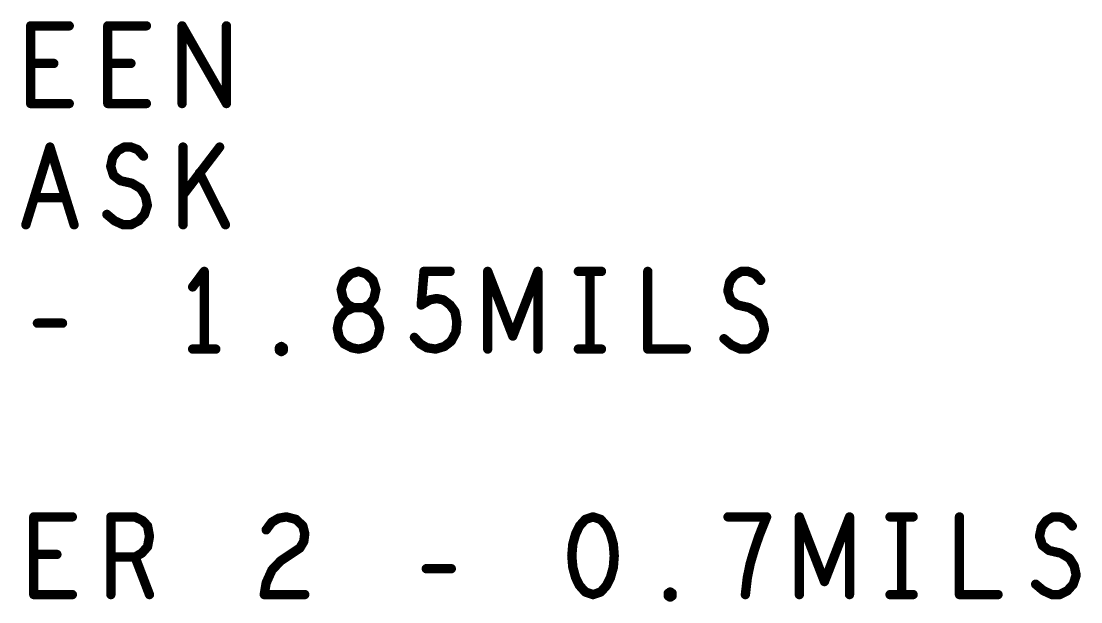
# Model space of a CAD drawing. Extents: x -14.2 to 19.9, y -5.2 to 16.9.
# Drawn here: x 14.333 to 16.036, y 12.085 to 13.02 of the extents above; entities that cross this region are included whole.
import ezdxf

# ---------------------------------------------------------------- set-up
doc = ezdxf.new("R2010")
doc.units = 0
doc.layers.get('0').update_dxf_attribs({"linetype": 'CONTINUOUS'})
doc.layers.add('FAB', color=2, linetype='CONTINUOUS')

# ---------------------------------------------------------------- blocks, each defined once
blk = doc.blocks.new('ROUND_105')
at = {"const_width": 0.0075}
blk.add_lwpolyline([(-0.00375, 0, 1), (0.00375, 0, 1)], format="xyb", close=True, dxfattribs=at)

msp = doc.modelspace()

# ---------------------------------------------------------------- linework, layer by layer
at = {"layer": 'FAB', "const_width": 0.015}
for points in [[(14.3484, 12.8871), (14.3484, 13.0121)], [(14.3484, 13.0121), (14.4104, 13.0121)], [(14.4724, 12.8871), (14.4724, 13.0121)], [(14.4724, 13.0121), (14.5344, 13.0121)], [(14.5918, 12.8871), (14.5918, 13.0121)], [(14.5918, 13.0121), (14.6631, 12.8871)], [(14.6631, 12.8871), (14.6631, 13.0121)], [(14.3856, 12.9517), (14.3484, 12.9517)], [(14.5096, 12.9517), (14.4724, 12.9517)], [(14.4104, 12.8871), (14.3484, 12.8871)], [(14.5344, 12.8871), (14.4724, 12.8871)], [(14.3407, 12.6921), (14.3794, 12.8171)], [(14.3794, 12.8171), (14.4182, 12.6921)], [(14.4802, 12.8005), (14.4879, 12.8109)], [(14.4879, 12.8109), (14.4988, 12.8171)], [(14.4988, 12.8171), (14.5096, 12.8171)], [(14.5096, 12.8171), (14.5205, 12.813)], [(14.5205, 12.813), (14.5298, 12.8025)], [(14.5933, 12.6921), (14.5933, 12.8171)], [(14.6522, 12.8171), (14.5933, 12.74)], [(14.4771, 12.7859), (14.4802, 12.8005)], [(14.4817, 12.7713), (14.4771, 12.7859)], [(14.4926, 12.763), (14.4817, 12.7713)], [(14.6615, 12.6921), (14.6197, 12.7755)], [(14.5112, 12.7588), (14.4926, 12.763)], [(14.5251, 12.7505), (14.5112, 12.7588)], [(14.5329, 12.738), (14.5251, 12.7505)], [(14.4042, 12.7359), (14.3546, 12.7359)], [(14.536, 12.7234), (14.5329, 12.738)], [(14.5313, 12.7088), (14.536, 12.7234)], [(14.4709, 12.7088), (14.4833, 12.6984)], [(14.522, 12.6984), (14.5313, 12.7088)], [(14.4833, 12.6984), (14.4972, 12.6921)], [(14.4972, 12.6921), (14.5096, 12.6921)], [(14.5096, 12.6921), (14.522, 12.6984)], [(14.6274, 12.6171), (14.6088, 12.5921)], [(14.6274, 12.4921), (14.6274, 12.6171)], [(14.863, 12.613), (14.8754, 12.6171)], [(14.8754, 12.6171), (14.8878, 12.613)], [(14.9762, 12.563), (14.9808, 12.6171)], [(14.9808, 12.6171), (15.0227, 12.6171)], [(15.0831, 12.4921), (15.0831, 12.6171)], [(15.0831, 12.6171), (15.1234, 12.513)], [(15.1234, 12.513), (15.1637, 12.6171)], [(15.1637, 12.6171), (15.1637, 12.4921)], [(15.2288, 12.6171), (15.266, 12.6171)], [(15.2474, 12.6171), (15.2474, 12.4921)], [(15.3404, 12.6171), (15.3404, 12.4921)], [(15.4799, 12.6109), (15.4908, 12.6171)], [(15.4908, 12.6171), (15.5016, 12.6171)], [(15.5016, 12.6171), (15.5125, 12.613)], [(14.8475, 12.588), (14.8522, 12.6025)], [(14.8522, 12.6025), (14.863, 12.613)], [(14.8878, 12.613), (14.8987, 12.6025)], [(14.8987, 12.6025), (14.9033, 12.588)], [(15.4691, 12.5859), (15.4722, 12.6005)], [(15.4722, 12.6005), (15.4799, 12.6109)], [(15.5125, 12.613), (15.5218, 12.6025)], [(14.8506, 12.5734), (14.8475, 12.588)], [(14.9033, 12.588), (14.9002, 12.5734)], [(15.4737, 12.5713), (15.4691, 12.5859)], [(14.8584, 12.563), (14.8506, 12.5734)], [(14.8677, 12.5588), (14.8584, 12.563)], [(14.8925, 12.563), (14.8832, 12.5588)], [(14.9002, 12.5734), (14.8925, 12.563)], [(14.9901, 12.5713), (14.9762, 12.563)], [(15.001, 12.5734), (14.9901, 12.5713)], [(15.0118, 12.5713), (15.001, 12.5734)], [(15.0227, 12.563), (15.0118, 12.5713)], [(15.0304, 12.5525), (15.0227, 12.563)], [(15.4846, 12.563), (15.4737, 12.5713)], [(15.5032, 12.5588), (15.4846, 12.563)], [(14.8537, 12.5525), (14.8444, 12.54)], [(14.8677, 12.5588), (14.8537, 12.5525)], [(14.8832, 12.5588), (14.8677, 12.5588)], [(14.8832, 12.5588), (14.8677, 12.5588)], [(14.8971, 12.5525), (14.8832, 12.5588)], [(14.9064, 12.54), (14.8971, 12.5525)], [(15.0335, 12.5359), (15.0304, 12.5525)], [(15.5171, 12.5505), (15.5032, 12.5588)], [(15.5249, 12.538), (15.5171, 12.5505)], [(14.3593, 12.5338), (14.3996, 12.5338)], [(14.8444, 12.54), (14.8413, 12.5255)], [(14.9095, 12.5255), (14.9064, 12.54)], [(15.032, 12.5192), (15.0335, 12.5359)], [(15.528, 12.5234), (15.5249, 12.538)], [(14.8413, 12.5255), (14.8444, 12.5109)], [(14.9064, 12.5109), (14.9095, 12.5255)], [(15.0242, 12.5046), (15.032, 12.5192)], [(15.5233, 12.5088), (15.528, 12.5234)], [(14.7483, 12.4942), (14.7514, 12.4963)], [(14.7514, 12.4963), (14.7545, 12.4942)], [(14.8444, 12.5109), (14.8522, 12.5005)], [(14.8522, 12.5005), (14.8646, 12.4942)], [(14.8863, 12.4942), (14.8987, 12.5005)], [(14.8987, 12.5005), (14.9064, 12.5109)], [(14.9653, 12.5109), (14.9746, 12.5005)], [(14.9746, 12.5005), (14.9855, 12.4942)], [(14.9994, 12.4921), (15.0134, 12.4963)], [(15.0134, 12.4963), (15.0242, 12.5046)], [(15.4629, 12.5088), (15.4753, 12.4984)], [(15.4753, 12.4984), (15.4892, 12.4921)], [(15.5016, 12.4921), (15.514, 12.4984)], [(15.514, 12.4984), (15.5233, 12.5088)], [(14.6088, 12.4921), (14.646, 12.4921)], [(14.7483, 12.49), (14.7483, 12.4942)], [(14.7514, 12.488), (14.7483, 12.49)], [(14.7545, 12.49), (14.7514, 12.488)], [(14.7545, 12.4942), (14.7545, 12.49)], [(14.8646, 12.4942), (14.8754, 12.4921)], [(14.8754, 12.4921), (14.8863, 12.4942)], [(14.9855, 12.4942), (14.9994, 12.4921)], [(15.2288, 12.4921), (15.266, 12.4921)], [(15.3404, 12.4921), (15.4024, 12.4921)], [(15.4892, 12.4921), (15.5016, 12.4921)], [(14.3534, 12.0971), (14.3534, 12.2221)], [(14.3534, 12.2221), (14.4154, 12.2221)], [(14.4774, 12.0971), (14.4774, 12.2221)], [(14.4774, 12.2221), (14.5162, 12.2221)], [(14.5162, 12.2221), (14.5286, 12.2159)], [(14.5286, 12.2159), (14.5363, 12.2075)], [(14.5363, 12.2075), (14.5394, 12.1909)], [(14.727, 12.2013), (14.7363, 12.2138)], [(14.7363, 12.2138), (14.7471, 12.22)], [(14.7471, 12.22), (14.7595, 12.2221)], [(14.7595, 12.2221), (14.775, 12.218)], [(14.775, 12.218), (14.7859, 12.2075)], [(14.7859, 12.2075), (14.789, 12.195)], [(15.2307, 12.2075), (15.2245, 12.195)], [(15.24, 12.218), (15.2307, 12.2075)], [(15.2524, 12.2221), (15.24, 12.218)], [(15.2648, 12.218), (15.2524, 12.2221)], [(15.2741, 12.2075), (15.2648, 12.218)], [(15.2803, 12.195), (15.2741, 12.2075)], [(15.5314, 12.2221), (15.4694, 12.2221)], [(15.519, 12.1909), (15.5314, 12.2221)], [(15.5841, 12.0971), (15.5841, 12.2221)], [(15.5841, 12.2221), (15.6244, 12.118)], [(15.6244, 12.118), (15.6647, 12.2221)], [(15.6647, 12.2221), (15.6647, 12.0971)], [(15.7298, 12.2221), (15.767, 12.2221)], [(15.7484, 12.2221), (15.7484, 12.0971)], [(15.8414, 12.2221), (15.8414, 12.0971)], [(15.9701, 12.1909), (15.9732, 12.2055)], [(15.9732, 12.2055), (15.9809, 12.2159)], [(15.9809, 12.2159), (15.9918, 12.2221)], [(15.9918, 12.2221), (16.0026, 12.2221)], [(16.0026, 12.2221), (16.0135, 12.218)], [(16.0135, 12.218), (16.0228, 12.2075)], [(14.5394, 12.1909), (14.5363, 12.1742)], [(14.789, 12.195), (14.7874, 12.1825)], [(15.2245, 12.195), (15.2199, 12.1784)], [(15.285, 12.1784), (15.2803, 12.195)], [(15.5113, 12.168), (15.519, 12.1909)], [(15.9747, 12.1763), (15.9701, 12.1909)], [(14.5363, 12.1742), (14.527, 12.1638)], [(14.7812, 12.1721), (14.7502, 12.1513)], [(14.7874, 12.1825), (14.7812, 12.1721)], [(15.2199, 12.1784), (15.2183, 12.1596)], [(15.2865, 12.1596), (15.285, 12.1784)], [(15.9856, 12.168), (15.9747, 12.1763)], [(14.3906, 12.1617), (14.3534, 12.1617)], [(14.5162, 12.1575), (14.4774, 12.1575)], [(14.527, 12.1638), (14.5162, 12.1575)], [(14.5162, 12.1575), (14.5394, 12.0971)], [(15.2183, 12.1596), (15.2199, 12.1409)], [(15.285, 12.1409), (15.2865, 12.1596)], [(15.5051, 12.1471), (15.5113, 12.168)], [(16.0042, 12.1638), (15.9856, 12.168)], [(16.0181, 12.1555), (16.0042, 12.1638)], [(16.0259, 12.143), (16.0181, 12.1555)], [(14.7502, 12.1513), (14.7363, 12.1367)], [(14.9843, 12.1388), (15.0246, 12.1388)], [(15.2199, 12.1409), (15.2245, 12.1242)], [(15.2803, 12.1242), (15.285, 12.1409)], [(15.5004, 12.1242), (15.5051, 12.1471)], [(16.029, 12.1284), (16.0259, 12.143)], [(14.7363, 12.1367), (14.727, 12.1159)], [(15.2245, 12.1242), (15.2307, 12.1117)], [(15.2741, 12.1117), (15.2803, 12.1242)], [(15.4973, 12.0971), (15.5004, 12.1242)], [(16.0243, 12.1138), (16.029, 12.1284)], [(14.727, 12.1159), (14.7239, 12.0971)], [(15.2307, 12.1117), (15.24, 12.1013)], [(15.2648, 12.1013), (15.2741, 12.1117)], [(15.9639, 12.1138), (15.9763, 12.1034)], [(15.9763, 12.1034), (15.9902, 12.0971)], [(16.0026, 12.0971), (16.015, 12.1034)], [(16.015, 12.1034), (16.0243, 12.1138)], [(14.4154, 12.0971), (14.3534, 12.0971)], [(14.7239, 12.0971), (14.789, 12.0971)], [(15.24, 12.1013), (15.2524, 12.0971)], [(15.2524, 12.0971), (15.2648, 12.1013)], [(15.3733, 12.0992), (15.3764, 12.1013)], [(15.3733, 12.095), (15.3733, 12.0992)], [(15.3764, 12.093), (15.3733, 12.095)], [(15.3764, 12.1013), (15.3795, 12.0992)], [(15.3795, 12.095), (15.3764, 12.093)], [(15.3795, 12.0992), (15.3795, 12.095)], [(15.7298, 12.0971), (15.767, 12.0971)], [(15.8414, 12.0971), (15.9034, 12.0971)], [(15.9902, 12.0971), (16.0026, 12.0971)]]:
    msp.add_lwpolyline(points, dxfattribs=at)

# ---------------------------------------------------------------- block references
at = {"layer": 'FAB'}
for p in [(14.3484, 13.0121), (14.3484, 13.0121), (14.4104, 13.0121), (14.4724, 13.0121), (14.4724, 13.0121), (14.5344, 13.0121), (14.5918, 13.0121), (14.5918, 13.0121), (14.6631, 13.0121), (14.3484, 12.9517), (14.3856, 12.9517), (14.4724, 12.9517), (14.5096, 12.9517), (14.3484, 12.8871), (14.3484, 12.8871), (14.4104, 12.8871), (14.4724, 12.8871), (14.4724, 12.8871), (14.5344, 12.8871), (14.5918, 12.8871), (14.6631, 12.8871), (14.6631, 12.8871), (14.3794, 12.8171), (14.3794, 12.8171), (14.4879, 12.8109), (14.4879, 12.8109), (14.4988, 12.8171), (14.4988, 12.8171), (14.5096, 12.8171), (14.5096, 12.8171), (14.5205, 12.813), (14.5205, 12.813), (14.5298, 12.8025), (14.5933, 12.8171), (14.6522, 12.8171), (14.4771, 12.7859), (14.4771, 12.7859), (14.4802, 12.8005), (14.4802, 12.8005), (14.4817, 12.7713), (14.4817, 12.7713), (14.6197, 12.7755), (14.4926, 12.763), (14.4926, 12.763), (14.5112, 12.7588), (14.5112, 12.7588), (14.5251, 12.7505), (14.5251, 12.7505), (14.3546, 12.7359), (14.4042, 12.7359), (14.5329, 12.738), (14.5329, 12.738), (14.5933, 12.74), (14.536, 12.7234), (14.536, 12.7234), (14.4709, 12.7088), (14.5313, 12.7088), (14.5313, 12.7088), (14.3407, 12.6921), (14.4182, 12.6921), (14.4833, 12.6984), (14.4833, 12.6984), (14.4972, 12.6921), (14.4972, 12.6921), (14.5096, 12.6921), (14.5096, 12.6921), (14.522, 12.6984), (14.522, 12.6984), (14.5933, 12.6921), (14.6615, 12.6921), (14.6274, 12.6171), (14.6274, 12.6171), (14.8754, 12.6171), (14.8754, 12.6171), (14.9808, 12.6171), (14.9808, 12.6171), (15.0227, 12.6171), (15.0831, 12.6171), (15.0831, 12.6171), (15.1637, 12.6171), (15.1637, 12.6171), (15.2288, 12.6171), (15.2474, 12.6171), (15.266, 12.6171), (15.3404, 12.6171), (15.4908, 12.6171), (15.4908, 12.6171), (15.5016, 12.6171), (15.5016, 12.6171), (14.8522, 12.6025), (14.8522, 12.6025), (14.863, 12.613), (14.863, 12.613), (14.8878, 12.613), (14.8878, 12.613), (14.8987, 12.6025), (14.8987, 12.6025), (15.4722, 12.6005), (15.4722, 12.6005), (15.4799, 12.6109), (15.4799, 12.6109), (15.5125, 12.613), (15.5125, 12.613), (15.5218, 12.6025), (14.6088, 12.5921), (14.8475, 12.588), (14.8475, 12.588), (14.9033, 12.588), (14.9033, 12.588), (15.4691, 12.5859), (15.4691, 12.5859), (14.8506, 12.5734), (14.8506, 12.5734), (14.8584, 12.563), (14.8584, 12.563), (14.8925, 12.563), (14.8925, 12.563), (14.9002, 12.5734), (14.9002, 12.5734), (14.9762, 12.563), (14.9762, 12.563), (14.9901, 12.5713), (14.9901, 12.5713), (15.001, 12.5734), (15.001, 12.5734), (15.0118, 12.5713), (15.0118, 12.5713), (15.0227, 12.563), (15.0227, 12.563), (15.4737, 12.5713), (15.4737, 12.5713), (15.4846, 12.563), (15.4846, 12.563), (14.8537, 12.5525), (14.8537, 12.5525), (14.8677, 12.5588), (14.8677, 12.5588), (14.8677, 12.5588), (14.8677, 12.5588), (14.8832, 12.5588), (14.8832, 12.5588), (14.8832, 12.5588), (14.8832, 12.5588), (14.8971, 12.5525), (14.8971, 12.5525), (15.0304, 12.5525), (15.0304, 12.5525), (15.5032, 12.5588), (15.5032, 12.5588), (15.5171, 12.5505), (15.5171, 12.5505), (14.3593, 12.5338), (14.3996, 12.5338), (14.8444, 12.54), (14.8444, 12.54), (14.9064, 12.54), (14.9064, 12.54), (15.0335, 12.5359), (15.0335, 12.5359), (15.5249, 12.538), (15.5249, 12.538), (14.8413, 12.5255), (14.8413, 12.5255), (14.9095, 12.5255), (14.9095, 12.5255), (15.032, 12.5192), (15.032, 12.5192), (15.1234, 12.513), (15.1234, 12.513), (15.528, 12.5234), (15.528, 12.5234), (14.7514, 12.4963), (14.7514, 12.4963), (14.8444, 12.5109), (14.8444, 12.5109), (14.8522, 12.5005), (14.8522, 12.5005), (14.8987, 12.5005), (14.8987, 12.5005), (14.9064, 12.5109), (14.9064, 12.5109), (14.9653, 12.5109), (14.9746, 12.5005), (14.9746, 12.5005), (15.0134, 12.4963), (15.0134, 12.4963), (15.0242, 12.5046), (15.0242, 12.5046), (15.4629, 12.5088), (15.4753, 12.4984), (15.4753, 12.4984), (15.514, 12.4984), (15.514, 12.4984), (15.5233, 12.5088), (15.5233, 12.5088), (14.6088, 12.4921), (14.6274, 12.4921), (14.646, 12.4921), (14.7483, 12.4942), (14.7483, 12.4942), (14.7483, 12.49), (14.7483, 12.49), (14.7514, 12.488), (14.7514, 12.488), (14.7545, 12.4942), (14.7545, 12.4942), (14.7545, 12.49), (14.7545, 12.49), (14.8646, 12.4942), (14.8646, 12.4942), (14.8754, 12.4921), (14.8754, 12.4921), (14.8863, 12.4942), (14.8863, 12.4942), (14.9855, 12.4942), (14.9855, 12.4942), (14.9994, 12.4921), (14.9994, 12.4921), (15.0831, 12.4921), (15.1637, 12.4921), (15.2288, 12.4921), (15.2474, 12.4921), (15.266, 12.4921), (15.3404, 12.4921), (15.3404, 12.4921), (15.4024, 12.4921), (15.4892, 12.4921), (15.4892, 12.4921), (15.5016, 12.4921), (15.5016, 12.4921), (14.3534, 12.2221), (14.3534, 12.2221), (14.4154, 12.2221), (14.4774, 12.2221), (14.4774, 12.2221), (14.5162, 12.2221), (14.5162, 12.2221), (14.5286, 12.2159), (14.5286, 12.2159), (14.5363, 12.2075), (14.5363, 12.2075), (14.7363, 12.2138), (14.7363, 12.2138), (14.7471, 12.22), (14.7471, 12.22), (14.7595, 12.2221), (14.7595, 12.2221), (14.775, 12.218), (14.775, 12.218), (14.7859, 12.2075), (14.7859, 12.2075), (15.2307, 12.2075), (15.2307, 12.2075), (15.24, 12.218), (15.24, 12.218), (15.2524, 12.2221), (15.2524, 12.2221), (15.2648, 12.218), (15.2648, 12.218), (15.2741, 12.2075), (15.2741, 12.2075), (15.4694, 12.2221), (15.5314, 12.2221), (15.5314, 12.2221), (15.5841, 12.2221), (15.5841, 12.2221), (15.6647, 12.2221), (15.6647, 12.2221), (15.7298, 12.2221), (15.7484, 12.2221), (15.767, 12.2221), (15.8414, 12.2221), (15.9732, 12.2055), (15.9732, 12.2055), (15.9809, 12.2159), (15.9809, 12.2159), (15.9918, 12.2221), (15.9918, 12.2221), (16.0026, 12.2221), (16.0026, 12.2221), (16.0135, 12.218), (16.0135, 12.218), (16.0228, 12.2075), (14.5394, 12.1909), (14.5394, 12.1909), (14.727, 12.2013), (14.789, 12.195), (14.789, 12.195), (15.2245, 12.195), (15.2245, 12.195), (15.2803, 12.195), (15.2803, 12.195), (15.519, 12.1909), (15.519, 12.1909), (15.9701, 12.1909), (15.9701, 12.1909), (14.5363, 12.1742), (14.5363, 12.1742), (14.7812, 12.1721), (14.7812, 12.1721), (14.7874, 12.1825), (14.7874, 12.1825), (15.2199, 12.1784), (15.2199, 12.1784), (15.285, 12.1784), (15.285, 12.1784), (15.9747, 12.1763), (15.9747, 12.1763), (14.3534, 12.1617), (14.3906, 12.1617), (14.4774, 12.1575), (14.5162, 12.1575), (14.5162, 12.1575), (14.5162, 12.1575), (14.527, 12.1638), (14.527, 12.1638), (15.2183, 12.1596), (15.2183, 12.1596), (15.2865, 12.1596), (15.2865, 12.1596), (15.5113, 12.168), (15.5113, 12.168), (15.9856, 12.168), (15.9856, 12.168), (16.0042, 12.1638), (16.0042, 12.1638), (16.0181, 12.1555), (16.0181, 12.1555), (14.7502, 12.1513), (14.7502, 12.1513), (14.9843, 12.1388), (15.0246, 12.1388), (15.2199, 12.1409), (15.2199, 12.1409), (15.285, 12.1409), (15.285, 12.1409), (15.5051, 12.1471), (15.5051, 12.1471), (16.0259, 12.143), (16.0259, 12.143), (14.7363, 12.1367), (14.7363, 12.1367), (15.2245, 12.1242), (15.2245, 12.1242), (15.2803, 12.1242), (15.2803, 12.1242), (15.5004, 12.1242), (15.5004, 12.1242), (16.029, 12.1284), (16.029, 12.1284), (14.727, 12.1159), (14.727, 12.1159), (15.2307, 12.1117), (15.2307, 12.1117), (15.2741, 12.1117), (15.2741, 12.1117), (15.6244, 12.118), (15.6244, 12.118), (15.9639, 12.1138), (15.9763, 12.1034), (15.9763, 12.1034), (16.015, 12.1034), (16.015, 12.1034), (16.0243, 12.1138), (16.0243, 12.1138), (14.3534, 12.0971), (14.3534, 12.0971), (14.4154, 12.0971), (14.4774, 12.0971), (14.5394, 12.0971), (14.7239, 12.0971), (14.7239, 12.0971), (14.789, 12.0971), (15.24, 12.1013), (15.24, 12.1013), (15.2524, 12.0971), (15.2524, 12.0971), (15.2648, 12.1013), (15.2648, 12.1013), (15.3733, 12.0992), (15.3733, 12.0992), (15.3733, 12.095), (15.3733, 12.095), (15.3764, 12.1013), (15.3764, 12.1013), (15.3764, 12.093), (15.3764, 12.093), (15.3795, 12.0992), (15.3795, 12.0992), (15.3795, 12.095), (15.3795, 12.095), (15.4973, 12.0971), (15.5841, 12.0971), (15.6647, 12.0971), (15.7298, 12.0971), (15.7484, 12.0971), (15.767, 12.0971), (15.8414, 12.0971), (15.8414, 12.0971), (15.9034, 12.0971), (15.9902, 12.0971), (15.9902, 12.0971), (16.0026, 12.0971), (16.0026, 12.0971)]:
    msp.add_blockref('ROUND_105', p, dxfattribs=at)

doc.saveas('drawing.dxf')
